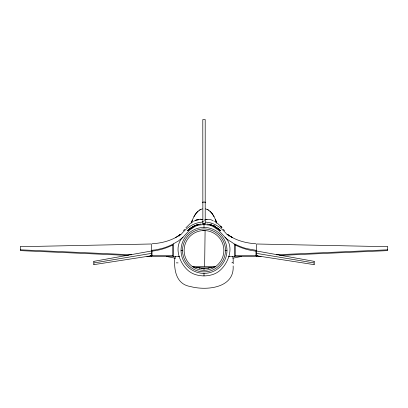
<?xml version="1.0" encoding="UTF-8"?>
<svg xmlns="http://www.w3.org/2000/svg" width="408" height="408" viewBox="0 0 408 408"><rect width="100%" height="100%" fill="white"/><g stroke="black" fill="none" stroke-linecap="round" stroke-linejoin="round"><path stroke-width="0.61" d="M256.642 250.42L246.304 248.543A61.19 61.19 0 0 1 235.696 244.484L234.524 243.892L234.524 256.433L235.243 255.709L235.243 245.075C232.509 241.868 227.74 240.628 224.971 237.17A29.978 29.978 0 0 1 223.946 236.059L218.311 230.041L212.874 226.409A19.247 19.247 0 0 0 209.309 225.139L204.005 224.522L198.696 225.139A19.247 19.247 0 0 0 195.131 226.404L189.689 230.041L184.054 236.059A29.998 29.998 0 0 1 183.034 237.17C173.002 246.682 179.678 263.711 188.72 271.029A21.634 21.634 0 0 0 193.769 273.992C200.251 276.542 207.749 276.542 214.231 273.992A21.634 21.634 0 0 0 219.28 271.029C228.322 263.706 234.998 246.682 224.971 237.17M233.182 262.997L233.162 257.805L232.397 256.433M233.182 263.272L233.177 263.67M204.632 266.276L205.096 230.576L202.802 230.581M233.141 265.955C234.59 288.119 206.514 290.894 190.352 286.513C176.083 284.294 173.798 269.749 174.818 258.086L175.603 256.433M191.337 222.895C193.295 217.331 196.177 210.559 202.414 208.86M191.316 222.941L192.321 220.147M193.948 216.648L195.753 213.807M183.467 230.714L184.651 229.25M179.041 236.12L179.989 235.023M180.713 234.784L182.998 232.229A47.634 47.634 0 0 1 183.763 231.418C187.374 227.679 191.801 224.609 196.814 223.105A24.822 24.822 0 0 1 202.501 222.09M196.003 213.491L198.161 211.089M185.885 227.822L190.332 223.497L193.377 221.401M183.034 237.17L178.485 240.914L172.304 244.489A61.19 61.19 0 0 1 161.696 248.543L155.831 249.844L151.317 250.379L152.036 251.048L152.036 255.709L151.317 256.433L179.245 256.433M194.692 220.937L197.452 219.565L200.976 219.402M192.464 227.042L189.919 228.832L195.146 225.639L189.955 228.745L192.505 227.011L187.614 230.566L192.622 226.914L190.062 228.587M187.619 230.566L189.995 228.689M194.718 220.917L195.605 220.31M180.632 234.386L178.898 235.605L180.586 234.432C172.36 240.48 162.195 243.107 152.133 243.785M180.667 234.376L175.323 237.696M195.728 220.244L196.09 220.05M200.894 209.329L199.441 210.105M192.479 226.654L198.155 224.543L201.073 224.018M196.217 219.994L196.564 219.846M192.326 226.613L198.053 224.742M233.167 258.091L232.749 258.203M195.32 225.486L198.166 224.558M195.279 225.44L198.135 224.584M241.664 256.408L233.748 258.004M215.577 266.674L208.498 268.117M151.317 251.027L93.84 261.344M197.946 219.463L198.268 219.417M93.84 262.981L151.317 253.404M93.84 264.639L151.317 255.78M229.668 256.428L228.893 256.459M205.234 219.591L206.234 219.473L205.775 219.524A13.127 0.398 -9.7 0 0 206.132 219.443M205.29 219.581L205.78 219.524M179.117 256.459L178.332 256.428M198.344 219.407L198.793 219.366M205.851 219.519L206.963 219.407M206.902 268.331L206.866 268.331A4.774 0.571 0 0 1 204.015 268.5M206.081 219.489L206.708 219.428M192.306 266.623L204.857 266.276L215.786 266.628M207.091 219.397L207.575 219.366M202.868 223.864L202.802 119.554L205.199 119.554L205.199 223.87L203.102 223.859M256.683 255.663L257.958 255.607M276.384 254.786L387.6 249.824M261.135 256.26L256.683 256.459L256.683 243.999L387.6 246.692M279.562 255.439L387.6 250.624L387.6 246.799M207.886 219.351L210.87 219.652L213.292 220.927M20.4 246.692L151.317 243.989L151.317 256.459L146.865 256.26M202.802 202.057L205.199 202.057M202.802 223.839L205.199 223.839M181.024 250.415L182.534 250.415M225.466 250.415A21.466 21.466 0 0 0 193.264 231.826A21.466 21.466 0 0 0 193.264 269.01A21.466 21.466 0 0 0 225.466 250.415L226.976 250.415A22.976 22.976 0 0 1 192.515 270.31A22.976 22.976 0 0 1 192.515 230.52A22.976 22.976 0 0 1 226.976 250.415M152.036 255.709L172.757 255.709L173.476 256.433L173.476 243.892M235.243 255.709L255.964 255.709L256.683 256.433L228.755 256.433M20.4 249.824L131.616 254.786M150.042 255.607L151.317 255.663M128.438 255.439L20.4 250.624L20.4 246.799M202.434 268.439L203.046 268.464A3.499 0.423 0 0 0 204 268.484L204 269.938M202.455 268.439L202.48 268.439A5.885 0.689 0.1 0 1 201.19 268.326M201.307 219.428L202.73 219.581M255.867 243.785C245.754 243.117 235.579 240.434 227.307 234.381L232.688 237.721L230.846 236.66M201.532 219.453L201.848 219.484M202.271 219.529L202.919 219.601M256.683 255.78L314.16 264.639M199.502 268.117L198.971 268.025M256.683 253.404L314.16 262.981M314.16 261.344L256.683 251.027M206.927 224.018L209.845 224.543L215.521 226.654L209.834 224.558M197.681 267.77L192.423 266.674M166.597 256.469L175.251 258.203M174.889 258.106L175.149 258.177M209.921 224.701L215.72 226.598M205.586 208.86C211.829 210.589 214.705 217.311 216.663 222.901M212.68 225.486L209.834 224.568L215.557 226.644M211.186 223.105C216.199 224.609 220.626 227.679 224.237 231.418A47.634 47.634 0 0 1 225.002 232.229L227.287 234.784M208.559 210.105L207.136 209.35M212.894 225.665L218.025 228.715L215.582 227.093M215.404 226.955L220.371 230.5L215.429 226.976L217.938 228.587M215.495 227.011L220.381 230.566M229.077 235.559L227.368 234.386M215.536 227.042L218.045 228.745M214.623 221.401L217.668 223.497L222.115 227.822M220.386 225.996L221.636 227.353L220.82 226.455M209.839 211.089L212.099 213.573M228.011 235.023L228.959 236.12M223.349 229.25L224.533 230.714M212.175 213.675L214.052 216.648M204.005 224.522L204.005 227.445M314.16 261.273L314.16 264.695M255.964 251.048L255.964 255.709M204 273.391L204 275.895M172.757 245.075L172.757 255.709M93.84 261.273L93.84 264.695M200.088 219.101A22.603 1.122 11.7 0 1 200.425 219.106M204.143 219.983A22.037 0.821 10 0 1 205.086 220.106M255.954 251.109A58.39 58.39 0 0 1 235.289 244.984M172.712 244.984A58.39 58.39 0 0 1 152.046 251.109M211.981 267.311A57.207 57.207 0 0 1 196.019 267.311M199.884 267.99A24.5 2.366 1.8 0 1 198.518 267.75M201.287 268.301A11.307 1.229 0.6 0 1 199.752 268.102M208.753 268.138A11.296 1.311 -0.2 0 1 207.244 268.357M232.805 262.324A92.448 3.728 -11.4 0 1 231.871 262.829M176.287 262.859A92.33 3.56 10.6 0 1 178.061 262.895M202.271 221.279A62.317 9.144 26 0 1 203.459 221.483M196.906 220.208A104.346 22.465 45.3 0 1 198.13 220.029M205.438 222.09A24.822 24.822 0 0 1 211.13 223.105M205.02 202.327A0.811 0.714 0 0 1 205.188 202.781M202.812 202.781A0.811 0.714 0 0 1 202.98 202.327M215.674 226.613L212.828 225.491L215.633 226.624M216.684 222.941L215.506 219.723L216.668 222.916M194.065 267.628A19.87 19.87 0 0 0 223.87 250.415A19.87 19.87 0 0 0 194.065 233.208A19.87 19.87 0 0 0 194.065 267.628"/></g></svg>
